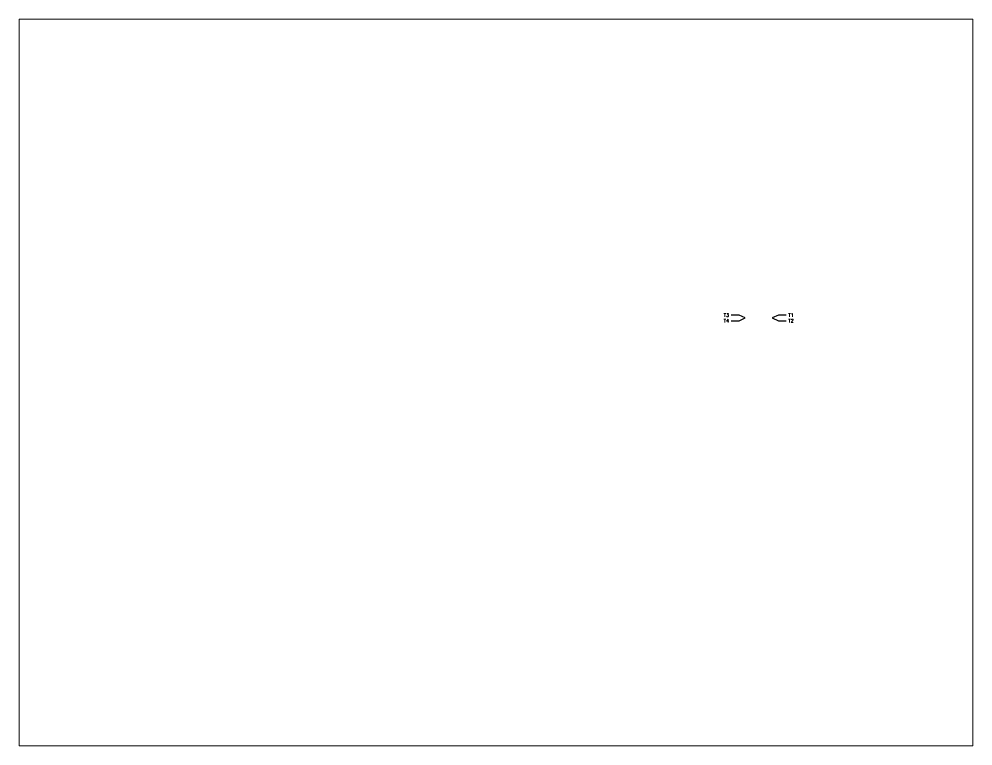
# Paper-space layout 'Layout1' of a CAD drawing. Header units: millimetres. Extents: x 27 to 240, y 20 to 183.
# The model-space entities are those that its viewports show. They can reach past a viewport. Long polylines and large blocks are cut down to what shows.
import ezdxf
from ezdxf.enums import TextEntityAlignment as Align

# ---------------------------------------------------------------- set-up
doc = ezdxf.new("R2010")
doc.units = ezdxf.units.MM
doc.styles.add('ROMANS', font='romans')

msp = doc.modelspace()

# ---------------------------------------------------------------- linework, layer by layer
at = {"color": 1}
for points in [[(314.83, 176.04), (318.33, 176.04), (321.07, 177.29), (318.33, 178.54), (314.83, 178.54)], [(339.31, 178.54), (335.81, 178.54), (333.07, 177.29), (335.81, 176.04), (339.31, 176.04)]]:
    msp.add_lwpolyline(points, dxfattribs=at)

# ---------------------------------------------------------------- texts
at = {"style": 'ROMANS'}
for tag, p in [('T3', (313.83, 178.54)), ('T4', (313.83, 176.04))]:
    msp.add_attdef(tag, text='', height=1.5, dxfattribs=at).set_placement(p, align=Align.MIDDLE_RIGHT)
for tag, p in [('T1', (340.31, 178.54)), ('T2', (340.31, 176.04))]:
    msp.add_attdef(tag, text='', height=1.5, dxfattribs=at).set_placement(p, align=Align.MIDDLE_LEFT)

psp = doc.layouts.get("Layout1")

# ---------------------------------------------------------------- viewports
at = {"layer": '0'}
psp.add_viewport(center=(133.35, 101.6), size=(213.36, 162.56), view_center_point=(210, 148.5), view_height=323.8171, dxfattribs=at)

doc.saveas('drawing.dxf')
